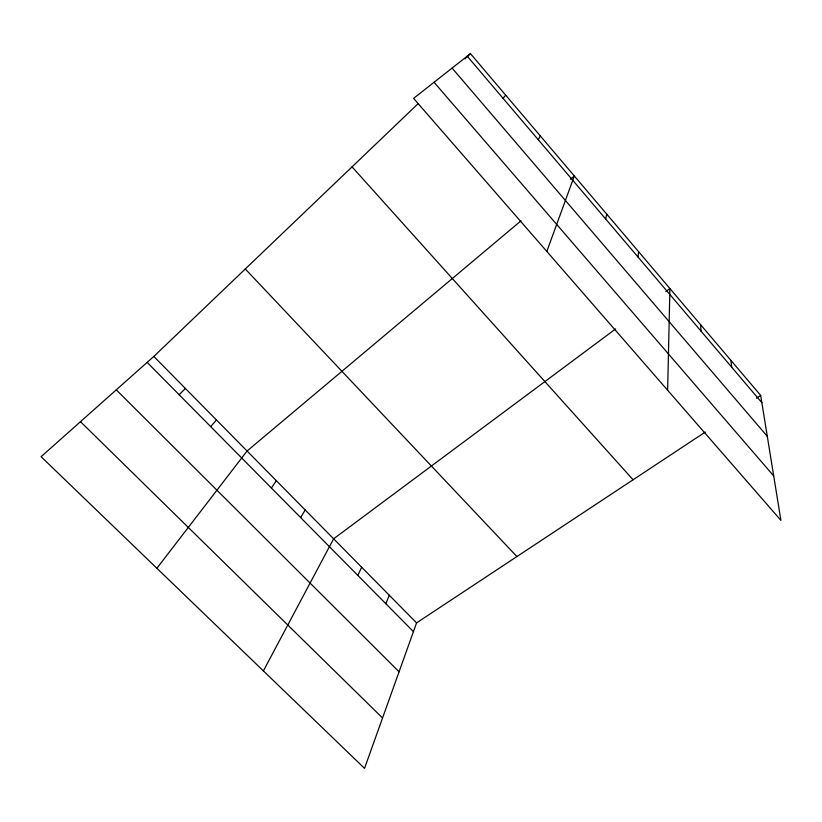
<?xml version="1.0" encoding="UTF-8"?>
<svg xmlns="http://www.w3.org/2000/svg" width="822" height="822" viewBox="0 0 822 822"><rect width="100%" height="100%" fill="white"/><g stroke="black" fill="none" stroke-linecap="round" stroke-linejoin="round"><path stroke-width="1.23" d="M667.639 390.234L669.909 288.543L665.81 291.584M638.006 257.019L638.602 251.676M605.67 219.001L606.749 214.162M705.327 432.023L416.559 622.901L364.536 768.365L41.1 456.703L153.827 356.45L418.347 103.449M546.815 251.44L574.331 175.99L570.447 179.258M385.837 603.718L389.299 595.262M357.837 575.41L361.659 567.231M263.389 670.906L333.629 538.8L615.627 328.934M538.235 139.689L540.331 135.949M300.616 517.552L305.188 509.959M271.373 487.991L276.336 480.695M156.889 568.279L247.073 451.011L521.004 220.81M503.054 98.321L505.705 95.177M210.668 426.608L216.463 419.97M179.155 394.745L185.382 388.457M464.944 58.886L470.441 53.636L760.679 395.433L780.9 520.357L413.589 98.383L470.441 53.636M756.497 398.197L760.679 395.433M80.484 421.676L382.549 717.986M116.282 389.844L399.071 671.79M147.159 362.389L413.435 631.625M153.827 356.45L416.559 622.901M245.285 268.979L516.915 556.566M352.052 166.866L633.084 479.781M434.057 82.272L773.718 475.959M452.09 68.082L767.296 436.318M467.215 56.173L761.85 402.657M730.933 360.406L731.683 367.177M700.683 324.782L700.991 331.091"/></g></svg>
